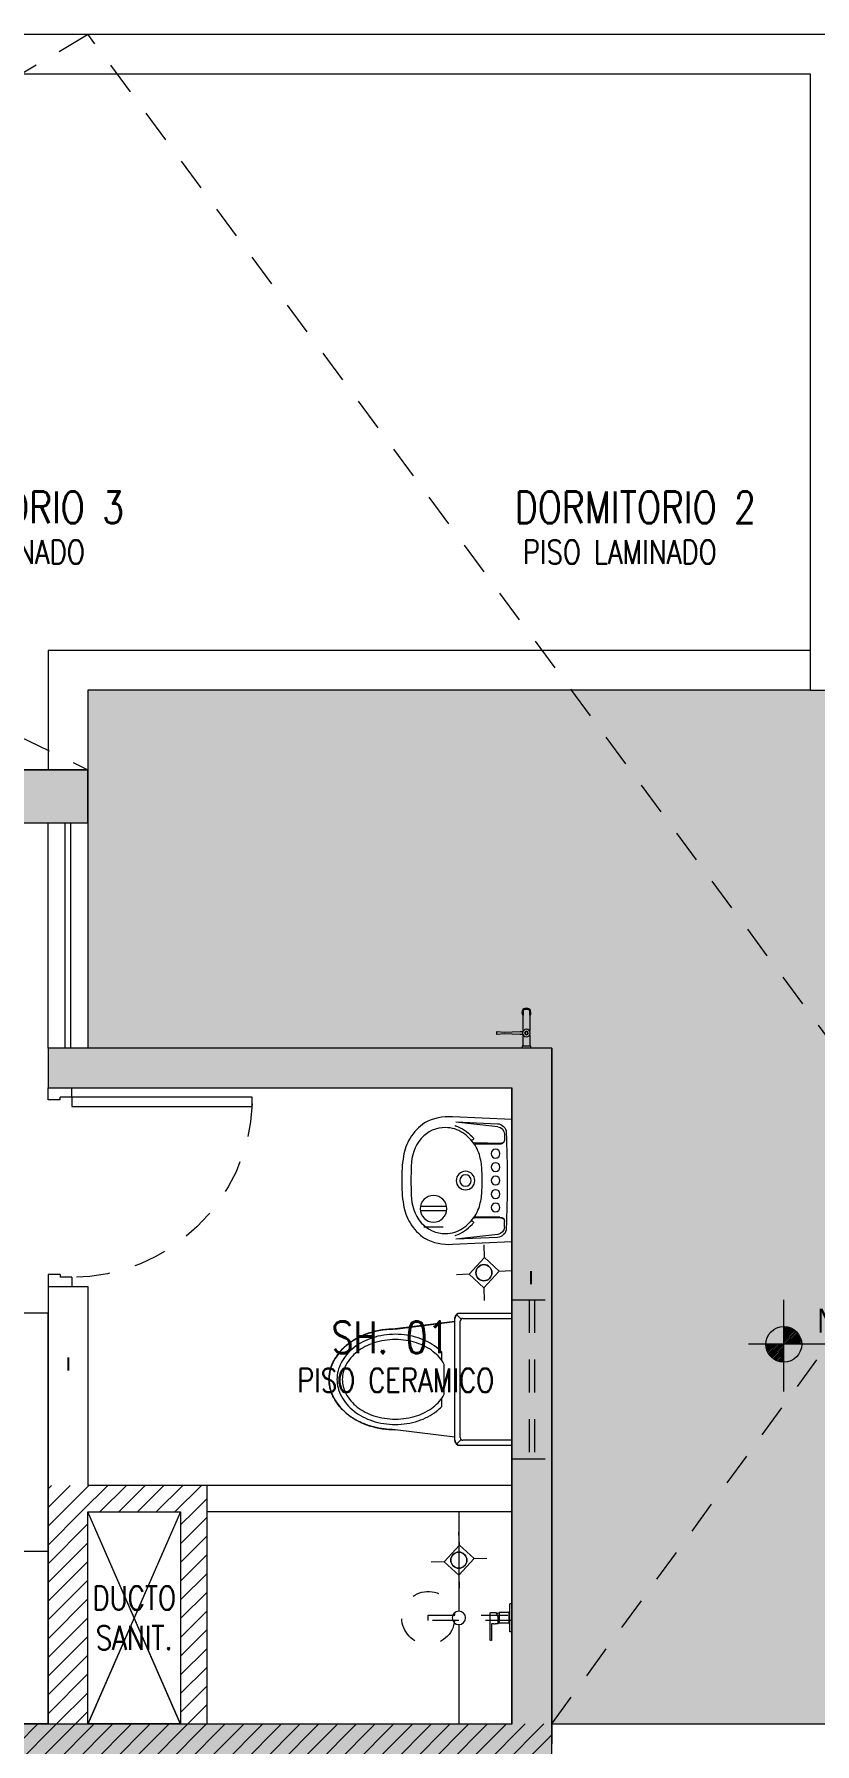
# Model space of a CAD drawing. Header units: millimetres. Extents: x 3738 to 3833, y 1327 to 1657.
# Drawn here: x 3813.62 to 3816.56, y 1388.66 to 1395.11 of the extents above; entities that cross this region are included whole.
import ezdxf
from ezdxf.enums import TextEntityAlignment as Align

# ---------------------------------------------------------------- set-up
doc = ezdxf.new("R2010")
doc.units = ezdxf.units.MM
doc.linetypes.add('HIDDEN2', pattern=[0.1875, 0.125, -0.0625])
doc.linetypes.add('X-REF_DP_Arquitectura$0$HIDDEN', pattern=[0.375, 0.25, -0.125])
doc.layers.get('0').update_dxf_attribs({"color": 251, "lineweight": 9})
for name, color, linetype, lineweight in [('A-07', 251, 'Continuous', 13), ('A-EST VIGAS', 251, 'HIDDEN2', 13), ('A-JARDIN', 251, 'Continuous', 13), ('A-LINEAS', 251, 'Continuous', 13), ('A-MOBILIARIO', 251, 'Continuous', 13), ('A-MURO BAJO', 251, 'Continuous', 13), ('A-MUROS', 251, 'Continuous', 13), ('A-NIVELES-NPT', 251, 'Continuous', 13), ('A-PROYECCIONES', 251, 'HIDDEN2', 13), ('A-SANITARIOS', 251, 'Continuous', 13), ('A-TEXTO-ACABADO PISO', 251, 'Continuous', 13), ('A-TEXTO-AMBIENTE', 251, 'Continuous', 13), ('A-VIDRIOS', 251, 'Continuous', 13), ('A_20_Estructuras', 251, 'Continuous', 13), ('A_30_DispositivosSanit', 251, 'Continuous', 13), ('A_30_Sanitarios', 251, 'Continuous', 13), ('A_50_TextoAmbiente', 251, 'Continuous', 13), ('A_50_TextoIndicaciones', 251, 'Continuous', 13), ('A_50_Vigas', 251, 'X-REF_DP_Arquitectura$0$HIDDEN', 13), ('A_60_HatchEstructuras', 251, 'Continuous', 13), ('DLP_MURO ALTO', 251, 'Continuous', 13), ('MURO CF 120', 251, 'Continuous', 13), ('MURO CF 60', 251, 'Continuous', 13)]:
    doc.layers.add(name, color=color, linetype=linetype, lineweight=lineweight)
doc.styles.add('R80', font='ARIALN.TTF', dxfattribs={"height": 2.03})
doc.styles.add('ROMANS', font='romans.shx', dxfattribs={"width": 0.8})
pattern_1 = [(45, (-21.67, -43.67528), (-0.03535534, 0.03535534), [])]

# ---------------------------------------------------------------- blocks, each defined once
blk = doc.blocks.new('EF-P13')
at = {"layer": 'A_60_HatchEstructuras'}
h = blk.add_hatch(color=256, dxfattribs=at)
h.dxf.hatch_style = 1
h.paths.add_polyline_path([(44, -3.25), (42.4, -3.25), (42.4, -3.45), (44, -3.45)])
h.paths.add_polyline_path([(44, -10.4), (42.4, -10.4), (42.4, -10.6), (44, -10.6)])
h.paths.add_polyline_path([(40, -5.3), (38.35, -5.3), (38.35, -3.2999), (38.2, -3.2999), (38.2, -6.85), (38.2, -7), (38.2, -10.5501), (38.35, -10.5501), (38.35, -8.55), (40, -8.55), (40, -7.9009), (39.8499, -7.9009), (39.8499, -8.4), (38.35, -8.4), (38.35, -5.45), (39.8499, -5.45), (39.8499, -5.9491), (40, -5.9491)])
h.paths.add_polyline_path([(45.75, -4.3), (43.85, -4.3), (43.85, -4.45), (45.6, -4.45), (45.6, -6.85), (38.4, -6.85), (38.4, -7), (45.6, -7), (45.6, -9.4), (43.85, -9.4), (43.85, -9.55), (45.75, -9.55)])
at = {"elevation": 0}
for points in [[(44.35, -6.8501), (44, -6.05)], [(44.35, -6.05), (44, -6.8501)]]:
    blk.add_lwpolyline(points, dxfattribs=at)
at = {"layer": 'A_20_Estructuras'}
for points in [[(44, -3.25), (42.4, -3.25), (42.4, -3.45), (44, -3.45)], [(45.75, -4.3), (43.85, -4.3), (43.85, -4.45), (45.6, -4.45), (45.6, -6.85), (38.4, -6.85), (38.4, -7), (45.6, -7), (45.6, -9.4), (43.85, -9.4), (43.85, -9.55), (45.75, -9.55)]]:
    blk.add_lwpolyline(points, close=True, dxfattribs=at)
at = {"layer": 'A_50_Vigas'}
blk.add_lwpolyline([(44, -3.45), (44, -4.3)], dxfattribs=at)
at = {"layer": 'A_50_Vigas', "elevation": 0}
blk.add_lwpolyline([(44, -6.8501), (44, -6.05), (44.35, -6.05), (44.35, -6.8501)], dxfattribs=at)
blk = doc.blocks.new('TEXTO AMBIENTES P11')
at = {"layer": 'A-TEXTO-ACABADO PISO', "char_height": 0.09, "attachment_point": 2, "style": 'ROMANS'}
for s, insert in [('PISO LAMINADO', (43.623, -2.3834)), ('PISO LAMINADO', (46.0069, -2.3834)), ('PISO CERAMICO', (45.1612, -5.5088))]:
    blk.add_mtext_dynamic_manual_height_columns(s, width=1.20225, gutter_width=12.5, heights=[0], dxfattribs=dict(at, insert=insert))
at = {"layer": 'A-TEXTO-AMBIENTE', "style": 'ROMANS', "width": 0.8}
for s, p in [('DORMITORIO 3', (43.6816, -2.3201)), ('DORMITORIO 2', (46.0659, -2.3201)), ('SH. 01', (45.1419, -5.4514))]:
    blk.add_text(s, height=0.12, dxfattribs=at).set_placement(p, align=Align.CENTER)
blk = doc.blocks.new('TEXTO DUCTOS PT')
at = {"layer": 'A_50_TextoIndicaciones', "insert": (44.175, -6.45), "char_height": 0.09, "width": 0.4157, "attachment_point": 5, "style": 'ROMANS'}
blk.add_mtext('\\pxsm1,t16;DUCTO SANIT.', dxfattribs=at)
blk = doc.blocks.new('ducha marsano')
at = {"linetype": 'HIDDEN2', "ltscale": 0.5, "extrusion": (-4.9425e-10, -7.91123e-10, -1)}
for p, q in [((-0.01, 0), (0.01, 0)), ((0.01, 0), (0.01, -0.3155)), ((-0.0205, -0.08), (-0.0205, -0.0601)), ((-0.0155, -0.058), (-0.0157, -0.058)), ((-0.01, -0.3155), (-0.01, 0)), ((0.0225, -0.0515), (-0.0001, -0.0515)), ((0.0225, -0.0515), (0.0225, -0.0627)), ((0.021, -0.0815), (-0.019, -0.0815)), ((0.025, -0.0815), (0.021, -0.0815)), ((0.0225, -0.0682), (0.0225, -0.077)), ((0.0225, -0.077), (0.025, -0.077)), ((0.025, -0.077), (0.0771, -0.077)), ((0.0771, -0.0815), (0.025, -0.0815)), ((0.0771, -0.077), (0.0816, -0.077)), ((0.0816, -0.0815), (0.0771, -0.0815)), ((0.0816, -0.077), (0.082, -0.077)), ((0.082, -0.0815), (0.0816, -0.0815)), ((0.082, -0.077), (0.084, -0.077)), ((0.084, -0.0815), (0.082, -0.0815)), ((0.0855, -0.0785), (0.0855, -0.08)), ((0.01, -0.3155), (-0.01, -0.3155))]:
    blk.add_line(p, q, dxfattribs=at)
for centre, radius, start, end in [((-0.0004, -0.0462), 0.02, 323.95812, 354.92979), ((0.0004, -0.0462), 0.02, 185.07021, 195.2705), ((0.019, -0.08), 0.0015, 270, 360), ((-0.084, -0.0785), 0.0015, 90, 180), ((-0.084, -0.08), 0.0015, 180, 270), ((0, -0.3155), 0.1, 95.73917, 84.26083)]:
    blk.add_arc(centre, radius, start, end, dxfattribs=at)
at = {"linetype": 'HIDDEN2', "ltscale": 0.5, "extrusion": (-4.94252e-10, -7.91124e-10, -1)}
blk.add_ellipse((0, -0.0515), major_axis=(-0.0225, -0.0095), ratio=0.001448, start_param=0.425436, end_param=1.567366, dxfattribs=at)
at = {"linetype": 'HIDDEN2', "ltscale": 0.5}
for points, degree in [([(-0.0305, 0), (0, 0), (0.0305, 0)], 2), ([(0.0305, 0), (0.0415, 0), (0.0525, 0)], 2), ([(0.0525, 0), (0.0525, -0.0038), (0.0525, -0.0075)], 2), ([(-0.0525, 0), (-0.0525, -0.0038), (-0.0525, -0.0075)], 2), ([(-0.0525, 0), (-0.0415, 0), (-0.0305, 0)], 2), ([(-0.0525, -0.0075), (-0.0525, -0.0075), (-0.0525, -0.0075)], 2), ([(0.0305, -0.008), (0, -0.008), (-0.0305, -0.008)], 2), ([(-0.0215, -0.008), (-0.0215, -0.0093), (-0.0215, -0.0105)], 2), ([(-0.021, -0.011), (-0.007, -0.011), (0.007, -0.011), (0.021, -0.011)], 3), ([(-0.02, -0.011), (-0.02, -0.0294), (-0.02, -0.0477)], 2), ([(-0.0197, -0.048), (0, -0.048), (0.0197, -0.048)], 2), ([(0.02, -0.011), (0.02, -0.0294), (0.02, -0.0477)], 2), ([(0.0215, -0.008), (0.0215, -0.0093), (0.0215, -0.0105)], 2)]:
    blk.add_open_spline(points, degree=degree, dxfattribs=at)
for points, weights in [([(-0.0525, -0.0075), (-0.0525, -0.0075), (-0.0525, -0.0075)], [1, 0.990847086912, 0.982266230892]), ([(-0.052, -0.008), (-0.0525, -0.008), (-0.0525, -0.0075)], [1, 0.707106781193, 1]), ([(-0.0215, -0.0105), (-0.0215, -0.011), (-0.021, -0.011)], [1, 0.70710678154, 1]), ([(-0.02, -0.0477), (-0.02, -0.048), (-0.0197, -0.048)], [1, 0.707106780138, 1]), ([(0.02, -0.0477), (0.02, -0.048), (0.0197, -0.048)], [1, 0.707106779703, 1]), ([(0.0211, -0.011), (0.0211, -0.011), (0.021, -0.011)], [1, 0.992411795776, 1]), ([(0.052, -0.008), (0.0521, -0.008), (0.0521, -0.008)], [1, 0.992411795771, 1])]:
    blk.add_rational_spline(points, weights, degree=2, dxfattribs=at)
for points, knots in [([(-0.0305, -0.008), (-0.0332, -0.008), (-0.0374, -0.008), (-0.0424, -0.008), (-0.0458, -0.008), (-0.0486, -0.008), (-0.0512, -0.008), (-0.052, -0.008), (-0.052, -0.008)], [0, 0, 0, 0, 8.104572, 12.495263, 16.885954, 21.276645, 25.667336, 33.771908, 33.771908, 33.771908, 33.771908]), ([(0.0225, -0.0682), (0.0225, -0.0682), (0.0225, -0.0682), (0.0225, -0.0679), (0.0224, -0.0677), (0.0224, -0.0672), (0.0224, -0.0669), (0.0223, -0.0662), (0.0223, -0.0658), (0.0223, -0.0652), (0.0223, -0.0648), (0.0224, -0.0641), (0.0224, -0.0638), (0.0224, -0.0633), (0.0225, -0.0631), (0.0225, -0.0628), (0.0225, -0.0627), (0.0225, -0.0627)], [0.4148436, 0.4148436, 0.4148436, 0.4148436, 0.5185541, 0.5185541, 0.6222645, 0.6222645, 0.7259759, 0.7259759, 0.8296873, 0.8296873, 0.9333987, 0.9333987, 1.03711, 1.03711, 1.1408205, 1.1408205, 1.2445309, 1.2445309, 1.2445309, 1.2445309]), ([(0.052, -0.008), (0.052, -0.008), (0.0512, -0.008), (0.0486, -0.008), (0.0458, -0.008), (0.0424, -0.008), (0.0374, -0.008), (0.0332, -0.008), (0.0305, -0.008)], [0, 0, 0, 0, 8.104572, 12.495263, 16.885954, 21.276645, 25.667336, 33.771908, 33.771908, 33.771908, 33.771908])]:
    blk.add_open_spline(points, degree=3, knots=knots, dxfattribs=at)
for points, weights, degree, knots in [([(0.0211, -0.011), (0.0211, -0.011), (0.0211, -0.011), (0.0211, -0.011), (0.0214, -0.0109), (0.0215, -0.0107), (0.0215, -0.0105)], [0.918641037743, 0.918640949346, 0.918640860949, 0.918640772552, 0.789223156395, 0.789223156395, 0.918640772552], 3, [0.1238988, 0.1238988, 0.1238988, 0.1238988, 0.1238993, 0.1238993, 0.1238993, 0.78603, 0.78603, 0.78603, 0.78603]), ([(0.0521, -0.008), (0.0521, -0.008), (0.0521, -0.008), (0.0525, -0.0079), (0.0525, -0.0075)], [0.918641037749, 0.918640905153, 0.918640772558, 0.724517853988, 0.918640772558], 2, [0.1238988, 0.1238988, 0.1238988, 0.1238993, 0.1238993, 0.7860311, 0.7860311, 0.7860311])]:
    blk.add_rational_spline(points, weights, degree=degree, knots=knots, dxfattribs=at)
blk = doc.blocks.new('SIFON JET_PLANTA')
for p, q in [((-0.215, 0.2181, 0), (-0.44, 0.19, 0)), ((-0.215, -0.23, 0), (-0.215, 0.23, 0)), ((-0.2091, 0.2441, 0), (-0.1921, 0.2271, 0)), ((-0.195, 0.25, 0), (0, 0.25, 0)), ((-0.195, -0.22, 0), (-0.195, 0.22, 0)), ((-0.185, 0.23, 0), (0, 0.23, 0)), ((0, 0.25, 0), (0, -0.25, 0)), ((-0.265, 0.0718, 0), (-0.265, 0.1028, 0)), ((-0.255, -0.0562, 0), (-0.255, 0.0562, 0)), ((-0.265, -0.1028, 0), (-0.265, -0.0718, 0)), ((-0.215, -0.2181, 0), (-0.44, -0.19, 0)), ((-0.2091, -0.2441, 0), (-0.1921, -0.2271, 0)), ((0, -0.25, 0), (-0.195, -0.25, 0)), ((0, -0.23, 0), (-0.185, -0.23, 0))]:
    blk.add_line(p, q)
at = {"extrusion": (-2.64698e-23, 6.61744e-24, -1)}
for p, q in [((-0.4322, 0.191, 0), (-0.215, 0.2181, 0)), ((-0.215, 0.2278, 0), (-0.2149, 0.2323, 0)), ((-0.215, 0.2234, 0), (-0.215, 0.2278, 0)), ((-0.215, 0.2181, 0), (-0.215, 0.2234, 0)), ((-0.2149, 0.2323, 0), (-0.2142, 0.2356, 0)), ((-0.2142, 0.2356, 0), (-0.2129, 0.239, 0)), ((-0.2129, 0.239, 0), (-0.211, 0.2419, 0)), ((-0.211, 0.2419, 0), (-0.2091, 0.2441, 0)), ((-0.2091, 0.2441, 0), (-0.2077, 0.2455, 0)), ((-0.2077, 0.2455, 0), (-0.2055, 0.247, 0)), ((-0.2055, 0.247, 0), (-0.2007, 0.2492, 0)), ((-0.2007, 0.2492, 0), (-0.195, 0.25, 0)), ((-0.195, 0.25, 0), (-0.195, 0.25, 0)), ((-0.195, 0.25, 0), (-0.1605, 0.25, 0)), ((-0.1605, 0.25, 0), (-0.0975, 0.25, 0)), ((-0.0975, 0.25, 0), (-0.0323, 0.25, 0)), ((-0.0323, 0.25, 0), (0, 0.25, 0)), ((0, 0.25, 0), (0, -0.25, 0)), ((-0.6251, 0.1276, 0), (-0.6206, 0.1314, 0)), ((-0.6206, 0.1314, 0), (-0.6168, 0.1344, 0)), ((-0.6168, 0.1344, 0), (-0.6106, 0.1389, 0)), ((-0.6106, 0.1389, 0), (-0.6061, 0.142, 0)), ((-0.6061, 0.142, 0), (-0.6, 0.1461, 0)), ((-0.6, 0.1461, 0), (-0.5963, 0.1484, 0)), ((-0.5963, 0.1484, 0), (-0.5908, 0.1517, 0)), ((-0.5908, 0.1517, 0), (-0.5862, 0.1543, 0)), ((-0.5862, 0.1543, 0), (-0.5794, 0.158, 0)), ((-0.5794, 0.158, 0), (-0.5693, 0.1629, 0)), ((-0.5693, 0.1629, 0), (-0.5517, 0.1703, 0)), ((-0.5517, 0.1703, 0), (-0.5465, 0.1722, 0)), ((-0.5465, 0.1722, 0), (-0.5385, 0.1749, 0)), ((-0.5385, 0.1749, 0), (-0.5346, 0.176, 0)), ((-0.5346, 0.176, 0), (-0.5265, 0.1784, 0)), ((-0.5265, 0.1784, 0), (-0.5216, 0.1797, 0)), ((-0.5216, 0.1797, 0), (-0.5148, 0.1813, 0)), ((-0.5148, 0.1813, 0), (-0.5079, 0.1829, 0)), ((-0.5079, 0.1829, 0), (-0.5016, 0.1842, 0)), ((-0.5016, 0.1842, 0), (-0.4865, 0.1867, 0)), ((-0.4865, 0.1867, 0), (-0.4763, 0.188, 0)), ((-0.4763, 0.188, 0), (-0.4726, 0.1884, 0)), ((-0.4726, 0.1884, 0), (-0.4636, 0.1892, 0)), ((-0.4636, 0.1892, 0), (-0.4549, 0.1897, 0)), ((-0.4549, 0.1897, 0), (-0.449, 0.1899, 0)), ((-0.449, 0.1899, 0), (-0.44, 0.19, 0)), ((-0.44, 0.19, 0), (-0.4322, 0.191, 0)), ((-0.6779, 0.0582, 0), (-0.6745, 0.0655, 0)), ((-0.6745, 0.0655, 0), (-0.6722, 0.0699, 0)), ((-0.6745, 0.0655, 0), (-0.6745, 0.0655, 0)), ((-0.6722, 0.0699, 0), (-0.6705, 0.0728, 0)), ((-0.6705, 0.0728, 0), (-0.669, 0.0755, 0)), ((-0.669, 0.0755, 0), (-0.6672, 0.0785, 0)), ((-0.6672, 0.0785, 0), (-0.665, 0.082, 0)), ((-0.665, 0.082, 0), (-0.6634, 0.0845, 0)), ((-0.6634, 0.0845, 0), (-0.6611, 0.088, 0)), ((-0.6611, 0.088, 0), (-0.657, 0.0936, 0)), ((-0.657, 0.0936, 0), (-0.6534, 0.0984, 0)), ((-0.657, 0.0936, 0), (-0.657, 0.0936, 0)), ((-0.6534, 0.0984, 0), (-0.6503, 0.1023, 0)), ((-0.6534, 0.0984, 0), (-0.6534, 0.0984, 0)), ((-0.6503, 0.1023, 0), (-0.6453, 0.108, 0)), ((-0.6453, 0.108, 0), (-0.6386, 0.1152, 0)), ((-0.6386, 0.1152, 0), (-0.6326, 0.121, 0)), ((-0.6326, 0.121, 0), (-0.6299, 0.1235, 0)), ((-0.6299, 0.1235, 0), (-0.6251, 0.1276, 0)), ((-0.69, 0, 0), (-0.6899, 0.0044, 0)), ((-0.6899, 0.0044, 0), (-0.6897, 0.0096, 0)), ((-0.6897, 0.0096, 0), (-0.6893, 0.014, 0)), ((-0.6893, 0.014, 0), (-0.6887, 0.0194, 0)), ((-0.6887, 0.0194, 0), (-0.6881, 0.0236, 0)), ((-0.6881, 0.0236, 0), (-0.6872, 0.0284, 0)), ((-0.6881, 0.0236, 0), (-0.6881, 0.0236, 0)), ((-0.6872, 0.0284, 0), (-0.6867, 0.031, 0)), ((-0.6867, 0.031, 0), (-0.6855, 0.0361, 0)), ((-0.6855, 0.0361, 0), (-0.6838, 0.0421, 0)), ((-0.6855, 0.0361, 0), (-0.6855, 0.0361, 0)), ((-0.6838, 0.0421, 0), (-0.6819, 0.048, 0)), ((-0.6838, 0.0421, 0), (-0.6838, 0.0421, 0)), ((-0.6819, 0.048, 0), (-0.6804, 0.0521, 0)), ((-0.6804, 0.0521, 0), (-0.6793, 0.0547, 0)), ((-0.6793, 0.0547, 0), (-0.6779, 0.0582, 0)), ((-0.6899, -0.0065, 0), (-0.69, 0, 0)), ((-0.6896, -0.0111, 0), (-0.6899, -0.0065, 0)), ((-0.6891, -0.0164, 0), (-0.6896, -0.0111, 0)), ((-0.6881, -0.0232, 0), (-0.6891, -0.0164, 0)), ((-0.6876, -0.0264, 0), (-0.6881, -0.0232, 0)), ((-0.687, -0.0296, 0), (-0.6876, -0.0264, 0)), ((-0.6864, -0.0321, 0), (-0.687, -0.0296, 0)), ((-0.6855, -0.0361, 0), (-0.6864, -0.0321, 0)), ((-0.6838, -0.0419, 0), (-0.6855, -0.0361, 0)), ((-0.6827, -0.0457, 0), (-0.6838, -0.0419, 0)), ((-0.6814, -0.0492, 0), (-0.6827, -0.0457, 0)), ((-0.6803, -0.0522, 0), (-0.6814, -0.0492, 0)), ((-0.6792, -0.0551, 0), (-0.6803, -0.0522, 0)), ((-0.6779, -0.0581, 0), (-0.6792, -0.0551, 0)), ((-0.677, -0.0602, 0), (-0.6779, -0.0581, 0)), ((-0.6751, -0.0642, 0), (-0.677, -0.0602, 0)), ((-0.6722, -0.0699, 0), (-0.6751, -0.0642, 0)), ((-0.6706, -0.0727, 0), (-0.6722, -0.0699, 0)), ((-0.6679, -0.0774, 0), (-0.6706, -0.0727, 0)), ((-0.6646, -0.0826, 0), (-0.6679, -0.0774, 0)), ((-0.6623, -0.0862, 0), (-0.6646, -0.0826, 0)), ((-0.6599, -0.0897, 0), (-0.6623, -0.0862, 0)), ((-0.6554, -0.0958, 0), (-0.6599, -0.0897, 0)), ((-0.6494, -0.1032, 0), (-0.6554, -0.0958, 0)), ((-0.6458, -0.1074, 0), (-0.6494, -0.1032, 0)), ((-0.64, -0.1137, 0), (-0.6458, -0.1074, 0)), ((-0.6379, -0.1158, 0), (-0.64, -0.1137, 0)), ((-0.6347, -0.119, 0), (-0.6379, -0.1158, 0)), ((-0.6335, -0.1201, 0), (-0.6347, -0.119, 0)), ((-0.6347, -0.119, 0), (-0.6347, -0.119, 0)), ((-0.6318, -0.1217, 0), (-0.6335, -0.1201, 0)), ((-0.6305, -0.123, 0), (-0.6318, -0.1217, 0)), ((-0.6318, -0.1217, 0), (-0.6318, -0.1217, 0)), ((-0.6288, -0.1244, 0), (-0.6305, -0.123, 0)), ((-0.6276, -0.1255, 0), (-0.6288, -0.1244, 0)), ((-0.6262, -0.1268, 0), (-0.6276, -0.1255, 0)), ((-0.6245, -0.1281, 0), (-0.6262, -0.1268, 0)), ((-0.6235, -0.1291, 0), (-0.6245, -0.1281, 0)), ((-0.6245, -0.1281, 0), (-0.6245, -0.1281, 0)), ((-0.6223, -0.13, 0), (-0.6235, -0.1291, 0)), ((-0.6215, -0.1307, 0), (-0.6223, -0.13, 0)), ((-0.6204, -0.1315, 0), (-0.6215, -0.1307, 0)), ((-0.6193, -0.1324, 0), (-0.6204, -0.1315, 0)), ((-0.6179, -0.1335, 0), (-0.6193, -0.1324, 0)), ((-0.6168, -0.1344, 0), (-0.6179, -0.1335, 0)), ((-0.6153, -0.1355, 0), (-0.6168, -0.1344, 0)), ((-0.6142, -0.1363, 0), (-0.6153, -0.1355, 0)), ((-0.612, -0.1379, 0), (-0.6142, -0.1363, 0)), ((-0.6086, -0.1403, 0), (-0.612, -0.1379, 0)), ((-0.607, -0.1415, 0), (-0.6086, -0.1403, 0)), ((-0.6058, -0.1422, 0), (-0.607, -0.1415, 0)), ((-0.6039, -0.1435, 0), (-0.6058, -0.1422, 0)), ((-0.602, -0.1448, 0), (-0.6039, -0.1435, 0)), ((-0.6004, -0.1458, 0), (-0.602, -0.1448, 0)), ((-0.5987, -0.1469, 0), (-0.6004, -0.1458, 0)), ((-0.5964, -0.1483, 0), (-0.5987, -0.1469, 0)), ((-0.595, -0.1492, 0), (-0.5964, -0.1483, 0)), ((-0.5936, -0.15, 0), (-0.595, -0.1492, 0)), ((-0.5918, -0.1511, 0), (-0.5936, -0.15, 0)), ((-0.5896, -0.1524, 0), (-0.5918, -0.1511, 0)), ((-0.5871, -0.1538, 0), (-0.5896, -0.1524, 0)), ((-0.5833, -0.1559, 0), (-0.5871, -0.1538, 0)), ((-0.5781, -0.1587, 0), (-0.5833, -0.1559, 0)), ((-0.5759, -0.1598, 0), (-0.5781, -0.1587, 0)), ((-0.5738, -0.1608, 0), (-0.5759, -0.1598, 0)), ((-0.5702, -0.1625, 0), (-0.5738, -0.1608, 0)), ((-0.5675, -0.1637, 0), (-0.5702, -0.1625, 0)), ((-0.5659, -0.1645, 0), (-0.5675, -0.1637, 0)), ((-0.5644, -0.1652, 0), (-0.5659, -0.1645, 0)), ((-0.5614, -0.1664, 0), (-0.5644, -0.1652, 0)), ((-0.5598, -0.1671, 0), (-0.5614, -0.1664, 0)), ((-0.5568, -0.1683, 0), (-0.5598, -0.1671, 0)), ((-0.5543, -0.1693, 0), (-0.5568, -0.1683, 0)), ((-0.551, -0.1706, 0), (-0.5543, -0.1693, 0)), ((-0.5491, -0.1713, 0), (-0.551, -0.1706, 0)), ((-0.5465, -0.1722, 0), (-0.5491, -0.1713, 0)), ((-0.5449, -0.1728, 0), (-0.5465, -0.1722, 0)), ((-0.5428, -0.1735, 0), (-0.5449, -0.1728, 0)), ((-0.5412, -0.174, 0), (-0.5428, -0.1735, 0)), ((-0.5385, -0.1749, 0), (-0.5412, -0.174, 0)), ((-0.5352, -0.1759, 0), (-0.5385, -0.1749, 0)), ((-0.5385, -0.1749, 0), (-0.5385, -0.1749, 0)), ((-0.5321, -0.1768, 0), (-0.5352, -0.1759, 0)), ((-0.5296, -0.1775, 0), (-0.5321, -0.1768, 0)), ((-0.5267, -0.1783, 0), (-0.5296, -0.1775, 0)), ((-0.5238, -0.1791, 0), (-0.5267, -0.1783, 0)), ((-0.5267, -0.1783, 0), (-0.5267, -0.1783, 0)), ((-0.5217, -0.1796, 0), (-0.5238, -0.1791, 0)), ((-0.5177, -0.1807, 0), (-0.5217, -0.1796, 0)), ((-0.5151, -0.1813, 0), (-0.5177, -0.1807, 0)), ((-0.5118, -0.1821, 0), (-0.5151, -0.1813, 0)), ((-0.5094, -0.1826, 0), (-0.5118, -0.1821, 0)), ((-0.5066, -0.1832, 0), (-0.5094, -0.1826, 0)), ((-0.5022, -0.184, 0), (-0.5066, -0.1832, 0)), ((-0.4974, -0.1849, 0), (-0.5022, -0.184, 0)), ((-0.495, -0.1854, 0), (-0.4974, -0.1849, 0)), ((-0.4974, -0.1849, 0), (-0.4974, -0.1849, 0)), ((-0.4936, -0.1856, 0), (-0.495, -0.1854, 0)), ((-0.4916, -0.1859, 0), (-0.4936, -0.1856, 0)), ((-0.4884, -0.1864, 0), (-0.4916, -0.1859, 0)), ((-0.4862, -0.1867, 0), (-0.4884, -0.1864, 0)), ((-0.4824, -0.1872, 0), (-0.4862, -0.1867, 0)), ((-0.4812, -0.1874, 0), (-0.4824, -0.1872, 0)), ((-0.4785, -0.1877, 0), (-0.4812, -0.1874, 0)), ((-0.4761, -0.188, 0), (-0.4785, -0.1877, 0)), ((-0.4735, -0.1883, 0), (-0.4761, -0.188, 0)), ((-0.4695, -0.1887, 0), (-0.4735, -0.1883, 0)), ((-0.4651, -0.189, 0), (-0.4695, -0.1887, 0)), ((-0.4639, -0.1891, 0), (-0.4651, -0.189, 0)), ((-0.4651, -0.189, 0), (-0.4651, -0.189, 0)), ((-0.4619, -0.1893, 0), (-0.4639, -0.1891, 0)), ((-0.4592, -0.1894, 0), (-0.4619, -0.1893, 0)), ((-0.4568, -0.1896, 0), (-0.4592, -0.1894, 0)), ((-0.455, -0.1897, 0), (-0.4568, -0.1896, 0)), ((-0.4518, -0.1898, 0), (-0.455, -0.1897, 0)), ((-0.449, -0.1899, 0), (-0.4518, -0.1898, 0)), ((-0.4467, -0.1899, 0), (-0.449, -0.1899, 0)), ((-0.4428, -0.19, 0), (-0.4467, -0.1899, 0)), ((-0.44, -0.19, 0), (-0.4428, -0.19, 0)), ((-0.215, -0.2181, 0), (-0.44, -0.19, 0)), ((-0.215, -0.227, 0), (-0.215, -0.2181, 0)), ((-0.215, -0.23, 0), (-0.215, -0.227, 0)), ((-0.2147, -0.2335, 0), (-0.215, -0.23, 0)), ((-0.2138, -0.2369, 0), (-0.2147, -0.2335, 0)), ((-0.2126, -0.2395, 0), (-0.2138, -0.2369, 0)), ((-0.2138, -0.2369, 0), (-0.2138, -0.2369, 0)), ((-0.2108, -0.2423, 0), (-0.2126, -0.2395, 0)), ((-0.2126, -0.2395, 0), (-0.2126, -0.2395, 0)), ((-0.2091, -0.2441, 0), (-0.2108, -0.2423, 0)), ((-0.2108, -0.2423, 0), (-0.2108, -0.2423, 0)), ((-0.2108, -0.2423, 0), (-0.2108, -0.2423, 0)), ((-0.209, -0.244, 0), (-0.2091, -0.2441, 0)), ((-0.2067, -0.2462, 0), (-0.209, -0.244, 0)), ((-0.209, -0.244, 0), (-0.209, -0.244, 0)), ((-0.2029, -0.2484, 0), (-0.2067, -0.2462, 0)), ((-0.2067, -0.2462, 0), (-0.2067, -0.2462, 0)), ((-0.1995, -0.2495, 0), (-0.2029, -0.2484, 0)), ((-0.2029, -0.2484, 0), (-0.2029, -0.2484, 0)), ((-0.195, -0.25, 0), (-0.1995, -0.2495, 0)), ((0, -0.25, 0), (-0.195, -0.25, 0))]:
    blk.add_line(p, q, dxfattribs=at)
at = {"elevation": 0}
for points in [[(-0.265, 0.1028, 0.0362), (-0.2844, 0.1202, 0.08725), (-0.3535, 0.1565, 0.077598), (-0.44, 0.17, 0.077598), (-0.5265, 0.1565, 0.08725), (-0.5956, 0.1202, 0.105601), (-0.6443, 0.0627, 0.12364), (-0.66, 0, 0.12364), (-0.6443, -0.0627, 0.105601), (-0.5956, -0.1202, 0.08725), (-0.5265, -0.1565, 0.077598), (-0.44, -0.17, 0.077598)], [(-0.255, 0.0562, 0.100268), (-0.2967, 0.1044, 0.08725), (-0.3596, 0.1374, 0.077598), (-0.44, 0.15, 0.077598), (-0.5204, 0.1374, 0.08725), (-0.5833, 0.1044, 0.105601), (-0.6266, 0.0532, 0.12364), (-0.64, 0, 0.12364), (-0.6266, -0.0532, 0.105601), (-0.5833, -0.1044, 0.08725), (-0.5204, -0.1374, 0.077598), (-0.44, -0.15, 0.077598)], [(-0.44, -0.15, 0.077598), (-0.3596, -0.1374, 0.08725), (-0.2967, -0.1044, 0.100268), (-0.255, -0.0562, 0.12364)], [(-0.44, -0.17, 0.077598), (-0.3535, -0.1565, 0.08725), (-0.2844, -0.1202, 0.0362), (-0.265, -0.1028, 0.12364)]]:
    blk.add_lwpolyline(points, format="xyb", dxfattribs=at)
for centre, radius, start, end in [((-0.195, 0.23, 0), 0.02, 90, 180), ((-0.185, 0.22, 0), 0.01, 90, 180), ((-0.4939, -0.0273, 0), 0.203, 127.23483, 151.40883), ((-0.4613, -0.0702, 0), 0.257, 107.47412, 127.23483), ((-0.44, -0.1379, 0), 0.3279, 90, 107.47412), ((-0.544, 0, 0), 0.146, 151.40883, 180), ((-0.544, 0, 0), 0.146, 180, 208.59117), ((-0.4939, 0.0273, 0), 0.203, 208.59117, 232.76517), ((-0.4613, 0.0702, 0), 0.257, 232.76517, 252.52588), ((-0.44, 0.1379, 0), 0.3279, 252.52588, 270), ((-0.195, -0.23, 0), 0.02, 180, 270), ((-0.185, -0.22, 0), 0.01, 180, 270)]:
    blk.add_arc(centre, radius, start, end)
blk = doc.blocks.new('BOWL-ITALGRIF_VARADERO_01')
for p, q in [((-0.2032, -0.1971), (-0.2208, -0.038)), ((0.2032, -0.1971), (0.2208, -0.038)), ((-0.1404, -0.2077), (-0.1424, -0.1083)), ((-0.1375, -0.205), (-0.1375, -0.1117)), ((0.1375, -0.205), (0.1375, -0.1117)), ((0.1404, -0.2077), (0.1424, -0.1083)), ((-0.1753, -0.222), (-0.1544, -0.222)), ((0.1753, -0.222), (0.1544, -0.222))]:
    blk.add_line(p, q)
for points in [[(-0.0917, 0.1589, -0.02989), (-0.0456, 0.1646, -0.007822), (0.0456, 0.1646, -0.02989), (0.0918, 0.1589, -0.091737), (0.1601, 0.1343, -0.112496), (0.2175, 0.0792, -0.147885), (0.2402, -0.0257), (0.23, -0.25), (-0.23, -0.25), (-0.2402, -0.0257, -0.147885), (-0.2175, 0.0792, -0.112496), (-0.1601, 0.1343, -0.091737)], [(-0.0496, -0.1363, -0.062677), (-0.1048, -0.1249, -0.110639), (-0.1576, -0.091, -0.120976), (-0.195, -0.0344, -0.061198), (-0.2, 0, -0.21707), (-0.1593, 0.092, -0.174983), (-0.0545, 0.1298, -0.010618), (0, 0.131, -0.010618), (0.0545, 0.1298, -0.174983), (0.1593, 0.092, -0.21707), (0.2, 0, -0.061198), (0.195, -0.0344, -0.120976), (0.1576, -0.091, -0.110639), (0.1048, -0.1249, -0.062677), (0.0496, -0.1363, -0.017583), (0, -0.138, -0.017583)]]:
    blk.add_lwpolyline(points, format="xyb", close=True)
for points in [[(-0.2216, -0.0381), (-0.2145, -0.1954, 0.390823), (-0.1807, -0.2288, 0.017524), (0.1807, -0.2288, 0.390823), (0.2145, -0.1954), (0.2216, -0.0381)], [(-0.2072, -0.035, 0.005), (-0.2064, -0.038, 0.121292), (-0.166, -0.0996, 0.007977), (-0.1624, -0.1031)], [(0.2072, -0.035, -0.005), (0.2064, -0.038, -0.121292), (0.166, -0.0996, -0.007977), (0.1624, -0.1031)]]:
    blk.add_lwpolyline(points, format="xyb")
for centre, radius in [((0, -0.075), 0.035), ((0, -0.075), 0.0215), ((-0.1015, -0.1885), 0.0165), ((-0.051, -0.1885), 0.0165), ((0, -0.1885), 0.0165), ((0.051, -0.1885), 0.0165), ((0.1015, -0.1885), 0.0165)]:
    blk.add_circle(centre, radius)
for centre, radius, start, end in [((-0.1583, -0.0987), 0.006, 226.64309, 46.64309), ((-0.1404, -0.1083), 0.002, 54.36186, 181.13739), ((-0.1355, -0.1117), 0.002, 56.71088, 180), ((0.1048, -0.1249), 9.094947017729287e-16, 0, 217.6714), ((0.1355, -0.1117), 0.002, 0, 123.28912), ((0.1404, -0.1083), 0.002, 358.86261, 125.63814), ((0.1583, -0.0987), 0.006, 133.35691, 313.35691), ((-0.1753, -0.194), 0.028, 186.31112, 270), ((-0.1545, -0.205), 0.017, 270, 0), ((-0.1544, -0.208), 0.014, 270, 1.13739), ((0.1545, -0.205), 0.017, 180, 270), ((0.1544, -0.208), 0.014, 178.86261, 270), ((0.1753, -0.194), 0.028, 270, 353.68888)]:
    blk.add_arc(centre, radius, start, end)
blk = doc.blocks.new('*U281')
for p, q in [((0.01, 0.705), (0.01, 0.75)), ((0.1, 0.715), (0.055, 0.715)), ((0.055, 0.705), (0.055, 0.715)), ((0.1, 0.715), (0.1, 0.75)), ((0.055, 0.705), (0.01, 0.705)), ((0.055, 0.045), (0.01, 0.045)), ((0.01, 0.045), (0.01, 0)), ((0.055, 0.045), (0.055, 0.035)), ((0.1, 0.035), (0.055, 0.035)), ((0.1, 0.035), (0.1, 0))]:
    blk.add_line(p, q)
blk.add_lwpolyline([(0.78, 0.07), (0.78, 0.035), (0.1, 0.035), (0.1, 0.07)], close=True)
at = {"color": 7, "linetype": 'HIDDEN2'}
blk.add_arc((0.0996, 0.0341), 0.6809, 2.23015, 89.96723, dxfattribs=at)
blk = doc.blocks.new('SOFA SEC')
for p, q in [((0, 0.65), (0.1, 0.65)), ((0.1, 0.65), (0.1, 0.1)), ((0.5, 0.65), (0.1, 0.65)), ((0.75, 0.65), (0.75, 0.1)), ((1.4, 0.65), (1.4, 0.1)), ((0.1, 0.1), (2.05, 0.1))]:
    blk.add_line(p, q)
blk.add_lwpolyline([(0.5, 1.55), (0.5, 0.65), (2.05, 0.65), (2.05, 0), (0, 0), (0, 1.55)], close=True)
blk = doc.blocks.new('Grifo_Jardin_Planta')
for points in [[(-0.016, 0.1319), (-0.016, 0.1386, -0.414214), (-0.006, 0.1486), (0.006, 0.1486, -0.414214), (0.016, 0.1386), (0.016, 0.1352)], [(-0.016, 0.1352), (-0.016, 0.1319, 0.221072), (-0.0125, 0.1242, 0.221072)], [(-0.0125, 0.1242), (-0.0125, 0.1386, -0.414214), (-0.006, 0.145), (0.006, 0.145, -0.414214), (0.0125, 0.1386), (0.0125, 0.1242)], [(0.0125, 0.1239, 0.197148), (0.016, 0.1319), (0.016, 0.1352)], [(0.013, 0.0504), (0.0144, 0.0504, -0.041781), (0.0146, 0.0504), (0.0237, 0.0504), (0.0837, 0.0528), (0.1102, 0.0504, 0.414214), (0.1121, 0.0524), (0.1121, 0.0602, 0.414214), (0.1102, 0.0621), (0.0837, 0.0598), (0.0237, 0.0621), (0.0146, 0.0621, -0.056016), (0.0143, 0.0622), (0.0129, 0.0622)]]:
    blk.add_lwpolyline(points, format="xyb")
for points in [[(-0.0125, 0.1242), (-0.0125, 0.063)], [(0.0125, 0.063), (0.0125, 0.1239)], [(-0.0125, 0.0493), (-0.0125, 0.0067)], [(0.0125, 0.0067), (0.0125, 0.0493)]]:
    blk.add_lwpolyline(points)
blk.add_lwpolyline([(-0.016, 0.0067), (0.016, 0.0067), (0.016, 0), (-0.016, 0)], close=True)
for radius in [0.0143, 0.00672, 0.00563]:
    blk.add_circle((0, 0.0562), radius)
blk = doc.blocks.new('DPTO 65_D2')
at = {"layer": 'A-EST VIGAS'}
for p, q in [((-5.7501, 1.6, 0), (-5.9001, 1.6)), ((-5.8351, 1.6, 0), (-5.8351, 1, 0)), ((-5.8151, 1.6, 0), (-5.8151, 1, 0)), ((-5.7501, 1, 0), (-5.9001, 1))]:
    blk.add_line(p, q, dxfattribs=at)
at = {"layer": 'A-LINEAS'}
for p, q in [((-5.5501, 0.8), (-5.5501, 0.425)), ((-4.5001, 0.8), (-4.1501, 0)), ((-4.5001, 0), (-4.1501, 0.8)), ((-5.5501, 0.375), (-5.5501, 0))]:
    blk.add_line(p, q, dxfattribs=at)
blk.add_circle((-5.5501, 0.4, 0), 0.025, dxfattribs=at)
at = {"layer": 'A-MURO BAJO'}
for p, q in [((1.4999, 6.375), (-7.0251, 6.375)), ((1.5, 6.225), (-6.8751, 6.225)), ((-6.8751, 6.225), (-6.8751, 3.9)), ((-6.8751, 3.9), (-8.7001, 3.9)), ((-4.1501, 3.4), (-4.1501, 2.55)), ((-4.0001, 2.55), (-4.0001, 3.4)), ((-5.7501, 0.9), (-4.6001, 0.9)), ((-5.7501, 0.8), (-4.6001, 0.8))]:
    blk.add_line(p, q, dxfattribs=at)
at = {"layer": 'A-MUROS'}
for p, q in [((-4.1501, 3.6), (-4.1501, 3.4)), ((-2.55, 3.6), (-4.1501, 3.6)), ((-2.55, 3.4), (-4.1501, 3.4)), ((-5.9001, 2.55), (-4.0001, 2.55)), ((-5.9001, 2.55), (-5.9001, -0.075)), ((-4.0001, 2.55), (-4.0001, 2.4)), ((-5.7501, 0), (-5.7501, 2.4)), ((-4.0001, 2.4), (-5.7501, 2.4, 0)), ((-4.1501, 1.65), (-4.1501, 0.9)), ((-4.0001, 1.65), (-4.1501, 1.65, 0)), ((-4.0001, 1.65), (-4.0001, 0)), ((-4.6001, 0), (-4.6001, 0.9)), ((-4.6001, 0.9), (-4.1501, 0.9)), ((-4.1501, 0.8, 0), (-4.5001, 0.8, 0)), ((-4.5001, 0.8, 0), (-4.5001, 0, 0)), ((-4.1501, 0, 0), (-4.1501, 0.8, 0)), ((-4.6001, 0), (-5.7501, 0)), ((-4.5001, 0, 0), (-4.1501, 0, 0)), ((-4.0001, 0), (1.4999, 0))]:
    blk.add_line(p, q, dxfattribs=at)
at = {"layer": 'A-PROYECCIONES'}
blk.add_line((-5.9001, 0), (-8.8501, 4.05), dxfattribs=at)
for points in [[(-8.8501, 0), (-4.1501, 6.375)], [(1.575, 6.375), (-4.1501, 3.6)], [(0.6, 3.55), (-4.1501, 6.375)]]:
    blk.add_lwpolyline(points, dxfattribs=at)
at = {"layer": 'A-VIDRIOS'}
for p, q in [((-4.0851, 3.4), (-4.0851, 2.55)), ((-4.0651, 2.55), (-4.0651, 3.4))]:
    blk.add_line(p, q, dxfattribs=at)
at = {"layer": 'DLP_MURO ALTO', "color": 3}
blk.add_line((-5.9001, 0), (-8.8501, 0), dxfattribs=at)
at = {"layer": 'A-MOBILIARIO'}
for name, p, rotation in [('*U281', (-3.9901, 2.4), 180), ('SOFA SEC', (-4.0001, 0), 359.9995671478982)]:
    blk.add_blockref(name, p, dxfattribs=dict(at, rotation=rotation))
at = {"layer": 'A-SANITARIOS', "rotation": 270}
blk.add_blockref('BOWL-ITALGRIF_VARADERO_01', (-5.5001, 2.05, 0), dxfattribs=at)
at = {"layer": 'A-SANITARIOS', "extrusion": (-3.60286e-08, 4.49068e-08, -1), "zscale": -1, "rotation": 1.331223222925989e-06}
blk.add_blockref('SIFON JET_PLANTA', (5.7501, 1.3, 0), dxfattribs=at)
at = {"layer": 'A-SANITARIOS', "extrusion": (7.91123e-10, 4.9425e-10, -1), "rotation": 270.0000007003572}
blk.add_blockref('ducha marsano', (5.7501, 0.4, 0), dxfattribs=at)
at = {"layer": 'A_30_Sanitarios', "lineweight": 30, "rotation": 359.8910691581374}
blk.add_blockref('Grifo_Jardin_Planta', (-5.805, 2.5503), dxfattribs=at)
blk = doc.blocks.new('TC_P11')
at = {"xscale": -1}
blk.add_blockref('DPTO 65_D2', (41.1999, -45.8), dxfattribs=at)
at = {"layer": 'A-MURO BAJO'}
for points in [[(48.075, -41.75), (45.2, -41.7501), (45.2, -42.2)], [(48.075, -41.9), (45.35, -41.9001), (45.35, -42.2)]]:
    blk.add_lwpolyline(points, dxfattribs=at)
blk = doc.blocks.new('SIM NIVEL PLANTA')
at = {"linetype": 'Continuous'}
h = blk.add_hatch(dxfattribs=at)
h.set_pattern_fill('_USER', color=0, scale=0.089997, angle=45, style=0, pattern_type=0)
h.set_pattern_definition([(45, (31854.49523, 23864.84028), (-0.06363728001, 0.06363728001), [])])
h.paths.add_polyline_path([(-17.33, 0), (-15.98, 0, 0.409209), (-17.33, 1.33)])
h.paths.add_polyline_path([(-18.68, 0, 0.004279), (-18.68, -0.02, 0.414214), (-17.33, -1.37), (-17.33, 0)])
at = {"color": 0}
for p, q in [((-17.33, -3.58), (-17.33, 3.34)), ((-2, 0), (-20, 0))]:
    blk.add_line(p, q, dxfattribs=at)
at = {"color": 0, "linetype": 'Continuous'}
blk.add_circle((-17.33, -0.02), 1.35, dxfattribs=at)
at = {"color": 0, "style": 'R80'}
blk.add_attdef('N.P.T.+0.00', text='', height=1.8, dxfattribs=at).set_placement((-8.87, 1.77), align=Align.MIDDLE_CENTER)
blk = doc.blocks.new('NIVELES')
at = {"layer": 'A-NIVELES-NPT'}
ref = blk.add_blockref('SIM NIVEL PLANTA', (21.842, -104.9426, 0), dxfattribs=dict(at, xscale=0.05, yscale=0.05, zscale=0.05))
ref.add_attrib('N.P.T.+0.00', 'N.J.T.+35.68', dxfattribs={"layer": '0', "height": 0.09, "style": 'R80'}).set_placement((21.3984, -104.854, 0), align=Align.MIDDLE_CENTER)
blk = doc.blocks.new('0-sumidero')
for p, q in [((-0.0421, 0.0382), (-0.0763, 0.0724)), ((0.0435, 0.0382), (0.0777, 0.0724)), ((0.0435, 0.0382), (-0.0421, 0.0382)), ((-0.0421, 0.0382), (-0.0421, -0.0369)), ((0.0435, -0.0369), (0.0435, 0.0382)), ((-0.0421, -0.0369), (-0.0763, -0.0711)), ((-0.0421, -0.0369), (0.0435, -0.0369)), ((0.0435, -0.0369), (0.0777, -0.0711))]:
    blk.add_line(p, q)
blk.add_circle((0, 0), 0.0303)
blk = doc.blocks.new('sum')
at = {"layer": 'A_30_DispositivosSanit', "rotation": 45.00000007321594}
blk.add_blockref('0-sumidero', (0, 0), dxfattribs=at)
blk = doc.blocks.new('trampa')
at = {"layer": 'A_30_DispositivosSanit'}
blk.add_circle((0.0015, 0.0015), 0.0303, dxfattribs=at)
blk = doc.blocks.new('R')
at = {"layer": 'A_30_DispositivosSanit', "linetype": 'Continuous'}
for p, q in [((-0.0083, -0.0497), (-0.0083, 0.0497)), ((0.0083, -0.0497), (0.0083, 0.0497)), ((0.0694, -0.0367), (0.0694, 0.0367))]:
    blk.add_line(p, q, dxfattribs=at)
blk.add_circle((0, 0), 0.0504, dxfattribs=at)
blk = doc.blocks.new('is-des-tf_28.02.2025')
at = {"layer": 'A_30_DispositivosSanit', "lineweight": 25, "elevation": 0}
for points in [[(2.9725, -94.7409), (2.9725, -94.6917)], [(1.2268, -95.0666), (1.2268, -95.0174)]]:
    blk.add_lwpolyline(points, dxfattribs=at)
at = {"layer": 'A_30_DispositivosSanit', "linetype": 'Continuous', "xscale": -1.000000000000001, "rotation": 90}
blk.add_blockref('R', (2.6042, -94.4564, 0), dxfattribs=at)
at = {"layer": 'A_30_DispositivosSanit', "xscale": -1, "rotation": 272.2809650492279}
for p in [(2.7943, -94.6977, 0), (2.6998, -95.7823, 0)]:
    blk.add_blockref('sum', p, dxfattribs=at)
at = {"layer": 'A_30_DispositivosSanit', "rotation": 270}
for p in [(2.7927, -94.6961, 0), (2.6982, -95.7807, 0)]:
    blk.add_blockref('trampa', p, dxfattribs=at)
blk = doc.blocks.new('TORRE F HATCH CORTAFUEGO')
at = {"layer": 'MURO CF 60'}
h = blk.add_hatch(dxfattribs=at)
h.set_pattern_fill('_USER', color=256, scale=0.05, angle=45, pattern_type=0)
h.set_pattern_definition(pattern_1)
h.paths.add_polyline_path([(-3.5, -92.1), (-2.9, -92.1), (-2.9, -92.2), (-3.5, -92.2)])
h = blk.add_hatch(dxfattribs=at)
h.set_pattern_fill('_USER', color=256, scale=0.05, angle=45, pattern_type=0)
h.set_pattern_definition(pattern_1)
h.paths.add_polyline_path([(-3.5, -93), (-3.35, -93), (-3.35, -92.2), (-3.5, -92.2)])
h = blk.add_hatch(dxfattribs=at)
h.set_pattern_fill('_USER', color=256, scale=0.05, angle=45, pattern_type=0)
h.set_pattern_definition(pattern_1)
h.paths.add_polyline_path([(-2.9, -93), (-3, -93), (-3, -92.2), (-2.9, -92.2)])
h = blk.add_hatch(dxfattribs=at)
h.set_pattern_fill('_USER', color=256, scale=0.05, angle=45, pattern_type=0)
h.set_pattern_definition(pattern_1)
h.paths.add_polyline_path([(-17.95, -93), (-1.6, -93), (-1.6, -93.15), (-17.95, -93.15)])

msp = doc.modelspace()

# ---------------------------------------------------------------- block references
msp.add_blockref('EF-P13', (3769.8221, 1395.5876))
at = {"layer": 'A_50_TextoAmbiente'}
msp.add_blockref('TEXTO AMBIENTES P11', (3769.8221, 1395.5879), dxfattribs=at)
at = {"layer": 'A_50_TextoIndicaciones'}
msp.add_blockref('TEXTO DUCTOS PT', (3769.8221, 1395.5879), dxfattribs=at)

# ---------------------------------------------------------------- next in the draw order: block references
msp.add_blockref('TC_P11', (3768.4721, 1434.5379))

# ---------------------------------------------------------------- next in the draw order: hatches: boundary and pattern name
at = {"layer": 'A-JARDIN', "ltscale": 0.5}
h = msp.add_hatch(dxfattribs=at)
h.set_pattern_fill('AR-SAND', color=256, scale=0.0025)
h.set_pattern_definition([(37.5, (3772.7221, 1459.53793), (-0.00400008, 0.12235331), [0, -0.09652, 0, -0.10795, 0, -0.1031875]), (7.5, (3772.7221, 1459.53793), (0.11238082, 0.17920628), [0, -0.05207, 0, -0.086995, 0, -0.0333375]), (327.5, (3772.644, 1459.53793), (0.19774809, 0.0003593), [0, -0.03175, 0, -0.1143, 0, -0.149225]), (317.5, (3772.644, 1459.53793), (0.1908891, 0.05573233), [0, -0.015875, 0, -0.07493, 0, -0.085725])])
h.paths.add_polyline_path([(3818.3721, 1392.6379), (3818.3721, 1388.7379), (3815.5721, 1388.7379), (3815.5721, 1391.2879), (3813.8221, 1391.2879), (3813.8221, 1392.3379), (3813.8221, 1392.3379), (3813.8221, 1392.6379)])
h.paths.add_polyline_path([(3818.3721, 1384.6879), (3818.3721, 1388.5879), (3815.5721, 1388.5879), (3815.5721, 1386.0379), (3813.8221, 1386.0379), (3813.8221, 1384.9879), (3813.8221, 1384.9879), (3813.8221, 1384.6879), (3816.5471, 1384.6879)])
h.paths.add_polyline_path([(3795.6521, 1394.9629), (3795.6521, 1390.8129), (3796.2221, 1390.8129), (3796.2221, 1389.4129), (3798.6721, 1389.4129), (3798.6721, 1389.2629), (3798.6721, 1389.2629), (3798.6721, 1390.4129), (3799.3221, 1390.4129), (3799.3221, 1390.1379), (3801.7221, 1390.1379), (3801.7221, 1392.1379), (3796.6522, 1392.1379), (3796.6522, 1394.9629)])
h.paths.add_polyline_path([(3795.6522, 1387.9129), (3797.9443, 1387.9129), (3798.2221, 1387.9129), (3798.2221, 1386.9129), (3799.3221, 1386.9129), (3799.3221, 1387.2379), (3801.7721, 1387.2379), (3801.7721, 1385.1878), (3796.6522, 1385.1878), (3796.6522, 1382.3629), (3795.6522, 1382.3629)])

# ---------------------------------------------------------------- next in the draw order: block references
msp.add_blockref('NIVELES', (3795.4725, 1495.1136, 0))
at = {"layer": 'A-07'}
msp.add_blockref('is-des-tf_28.02.2025', (3812.5221, 1485.1379), dxfattribs=at)
at = {"layer": 'MURO CF 120', "color": 251}
msp.add_blockref('TORRE F HATCH CORTAFUEGO', (3817.1721, 1481.7379), dxfattribs=at)

doc.saveas('drawing.dxf')
